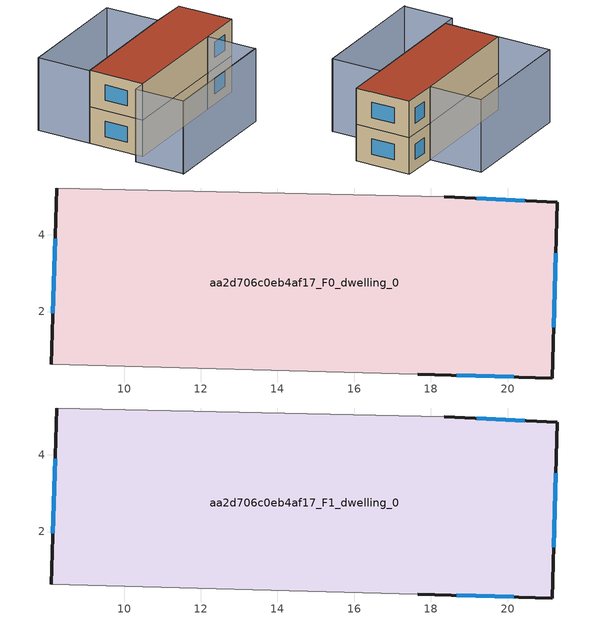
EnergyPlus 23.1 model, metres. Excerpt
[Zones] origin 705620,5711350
aa2d706c0eb4af17_F0_dwelling_0
 floor ground (EU_floor_Construction): 21.3,4.85 21.17,0.27 17.66,0.36 8.1,0.63 8.24,5.22 18.35,5 z0
 wall outside (EU_wall_Construction): 8.24,5.22 8.1,0.63 / 17.66,0.36 21.17,0.27 21.3,4.85 18.35,5 z0:3
 wall adiabatic (EU_wall_Construction): 8.1,0.63 17.66,0.36 / 18.35,5 8.24,5.22 z0:3
 window (EU_Window_Construction): 8.2,3.89 8.14,1.95 / 20.45,4.89 19.2,4.95 / 21.21,1.59 21.26,3.52 / 18.68,0.33 20.16,0.29 z0.87:2.13
aa2d706c0eb4af17_F1_dwelling_0
 floor to aa2d706c0eb4af17_F0_dwelling_0 (EU_floor_Construction): 21.3,4.85 21.17,0.27 17.66,0.36 8.1,0.63 8.24,5.22 18.35,5 z3
 wall outside (EU_wall_Construction): 8.24,5.22 8.1,0.63 / 17.66,0.36 21.17,0.27 21.3,4.85 18.35,5 z3:6
 wall adiabatic (EU_wall_Construction): 8.1,0.63 17.66,0.36 / 18.35,5 8.24,5.22 z3:6
 window (EU_Window_Construction): 8.2,3.89 8.14,1.95 / 20.45,4.89 19.2,4.95 / 21.21,1.59 21.26,3.52 / 18.68,0.33 20.16,0.29 z3.87:5.13
 roof outside (EU_roof_Construction): 21.17,0.27 21.3,4.85 18.35,5 8.24,5.22 8.1,0.63 17.66,0.36 z6
shading: 18.43,9.39 8.35,9.64 / 6.91,-3.49 17.58,-3.75 / 18.35,5 8.24,5.22 / 8.24,5.22 8.34,9.64 / 8.34,9.64 18.45,9.42 / 18.45,9.42 18.35,5 / 17.56,-3.77 6.94,-3.5 / 6.94,-3.5 7.04,0.65 / 7.04,0.65 17.67,0.38 / 17.67,0.38 17.56,-3.77 z0:6
[Building]
EU S2 Campaign: North Axis=0; Terrain=City; Solar Distribution=FullExterior
[Site:Location]
London: Latitude=51.5; Longitude=-0.5; Time Zone=0; Elevation=25
[SizingPeriod:WeatherFileDays]
AnnualSizingPeriod: Begin Month=1; Begin Day of Month=1; End Month=12; End Day of Month=31; Day of Week for Start Day=Monday; Use Weather File Daylight Saving Period=No; Use Weather File Rain and Snow Indicators=No
[MATERIAL]
EU_InternalMass_Material: Roughness=MediumRough; Thickness=0.1; Conductivity=1; Density=1800; Specific Heat=900; Thermal Absorptance=0.9; Solar Absorptance=0.7; Visible Absorptance=0.7
[MATERIAL:NOMASS] Roughness=MediumRough; Thermal Absorptance=0.9; Solar Absorptance=0.7; Visible Absorptance=0.7
Name | Thermal Resistance
EU_wall_NoMass | 0.724719
EU_roof_NoMass | 2.98947
EU_floor_NoMass | 2.39157
[WINDOWMATERIAL:SIMPLEGLAZINGSYSTEM]
EU_Window_SimpleGlazing: UFactor=2.63425; Solar Heat Gain Coefficient=0.76; Visible Transmittance=0.76
[CONSTRUCTION]
EU_wall_Construction: EU_wall_NoMass
EU_roof_Construction: EU_roof_NoMass
EU_floor_Construction: EU_floor_NoMass
EU_Window_Construction: EU_Window_SimpleGlazing
EU_InternalMass_Construction: EU_InternalMass_Material
[ZONE] Type=1; Multiplier=1; Ceiling Height=autocalculate; Floor Area=autocalculate; Part of Total Floor Area=Yes
Name | Volume
aa2d706c0eb4af17_F0_dwelling_0 | 181.3
aa2d706c0eb4af17_F1_dwelling_0 | 181.299
[INTERNALMASS] Construction=EU_InternalMass_Construction; Surface Area=60.4329
Name | Zone or ZoneList
aa2d706c0eb4af17_F0_dwelling_0_EU_InternalMass | aa2d706c0eb4af17_F0_dwelling_0
aa2d706c0eb4af17_F1_dwelling_0_EU_InternalMass | aa2d706c0eb4af17_F1_dwelling_0
[OTHEREQUIPMENT] Fuel Type=Electricity; Design Level Calculation Method=Watts/Area; Power per Zone Floor Area=1; Fraction Latent=0; Fraction Radiant=0; Fraction Lost=0; Carbon Dioxide Generation Rate=0; EndUse Subcategory=EU_Step8_InternalGains
Name | Zone or ZoneList or Space or SpaceList | Schedule
EU_Step8_InternalGain_aa2d706c0eb4af17_F0_dwelling_0_f000 | aa2d706c0eb4af17_F0_dwelling_0 | EU_Step8_GainSchedule_aa2d706c0eb4af17_F0_dwelling_0_f000
EU_Step8_InternalGain_aa2d706c0eb4af17_F1_dwelling_0_f000 | aa2d706c0eb4af17_F1_dwelling_0 | EU_Step8_GainSchedule_aa2d706c0eb4af17_F1_dwelling_0_f000
[ZONEVENTILATION:DESIGNFLOWRATE] Schedule=EU_AlwaysOn; Design Flow Rate Calculation Method=AirChanges/Hour; Air Changes per Hour=0.418135; Ventilation Type=Natural; Fan Pressure Rise=0; Fan Total Efficiency=1; Constant Term Coefficient=1; Temperature Term Coefficient=0; Velocity Term Coefficient=0; Velocity Squared Term Coefficient=0; Minimum Indoor Temperature=-100; Maximum Indoor Temperature=100; Delta Temperature=-100; Minimum Outdoor Temperature=-100; Maximum Outdoor Temperature=100; Maximum Wind Speed=40
Name | Zone or ZoneList or Space or SpaceList
EU_ConstantAir_aa2d706c0eb4af17_F0_dwelling_0 | aa2d706c0eb4af17_F0_dwelling_0
EU_ConstantAir_aa2d706c0eb4af17_F1_dwelling_0 | aa2d706c0eb4af17_F1_dwelling_0
[HVACTEMPLATE:THERMOSTAT] Constant Heating Setpoint=20; Constant Cooling Setpoint=50
EU_HeatOnly_aa2d706c0eb4af17_F0_dwelling_0; EU_HeatOnly_aa2d706c0eb4af17_F1_dwelling_0
[HVACTEMPLATE:ZONE:IDEALLOADSAIRSYSTEM] System Availability Schedule=EU_AlwaysOn; Maximum Heating Supply Air Temperature=50; Minimum Cooling Supply Air Temperature=13; Maximum Heating Supply Air Humidity Ratio=0.0156; Minimum Cooling Supply Air Humidity Ratio=0.0077; Heating Limit=NoLimit; Cooling Limit=NoLimit; Heating Availability Schedule=EU_AlwaysOn; Cooling Availability Schedule=EU_CoolingOff; Dehumidification Control Type=ConstantSensibleHeatRatio; Cooling Sensible Heat Ratio=0.7; Dehumidification Setpoint=60; Humidification Control Type=None; Humidification Setpoint=30; Outdoor Air Method=None; Outdoor Air Flow Rate per Person=0.00944; Outdoor Air Flow Rate per Zone Floor Area=0; Outdoor Air Flow Rate per Zone=0; Demand Controlled Ventilation Type=None; Outdoor Air Economizer Type=NoEconomizer; Heat Recovery Type=None; Sensible Heat Recovery Effectiveness=0.7; Latent Heat Recovery Effectiveness=0.65
Name | Template Thermostat
aa2d706c0eb4af17_F0_dwelling_0 | EU_HeatOnly_aa2d706c0eb4af17_F0_dwelling_0
aa2d706c0eb4af17_F1_dwelling_0 | EU_HeatOnly_aa2d706c0eb4af17_F1_dwelling_0
[SIZING:ZONE] Zone Cooling Design Supply Air Temperature Input Method=SupplyAirTemperature; Zone Cooling Design Supply Air Temperature=13; Zone Heating Design Supply Air Temperature Input Method=SupplyAirTemperature; Zone Heating Design Supply Air Temperature=50; Zone Cooling Design Supply Air Humidity Ratio=0.008; Zone Heating Design Supply Air Humidity Ratio=0.008; Cooling Design Air Flow Method=DesignDay; Cooling Design Air Flow Rate=0; Cooling Minimum Air Flow per Zone Floor Area=0.000762; Cooling Minimum Air Flow=0; Cooling Minimum Air Flow Fraction=0.2; Heating Design Air Flow Method=DesignDay; Heating Design Air Flow Rate=0; Heating Maximum Air Flow per Zone Floor Area=0.002032; Heating Maximum Air Flow=0.141576; Heating Maximum Air Flow Fraction=0.3; Account for Dedicated Outdoor Air System=No; Dedicated Outdoor Air System Control Strategy=NeutralSupplyAir; Dedicated Outdoor Air Low Setpoint Temperature for Design=autosize; Dedicated Outdoor Air High Setpoint Temperature for Design=autosize; Zone Load Sizing Method=Sensible Load Only No Latent Load; Zone Latent Cooling Design Supply Air Humidity Ratio Input Method=HumidityRatioDifference; Zone Cooling Design Supply Air Humidity Ratio Difference=0.005; Zone Latent Heating Design Supply Air Humidity Ratio Input Method=HumidityRatioDifference; Zone Humidification Design Supply Air Humidity Ratio Difference=0.005
aa2d706c0eb4af17_F0_dwelling_0; aa2d706c0eb4af17_F1_dwelling_0
[SCHEDULE:CONSTANT]
Name | Hourly Value
EU_AlwaysOn | 1
EU_CoolingOff | 0
[SCHEDULE:FILE] Column Number=1; Rows to Skip at Top=0; Number of Hours of Data=8760; Column Separator=Comma; Interpolate to Timestep=No; Minutes per Item=60; Adjust Schedule for Daylight Savings=Yes
Name | File
EU_Step8_GainSchedule_aa2d706c0eb4af17_F0_dwelling_0_f000 | ../../schedules/aa2d706c0eb4af17/aa2d706c0eb4af17_F0_dwelling_0_f000_gain.csv
EU_Step8_GainSchedule_aa2d706c0eb4af17_F1_dwelling_0_f000 | ../../schedules/aa2d706c0eb4af17/aa2d706c0eb4af17_F1_dwelling_0_f000_gain.csv
